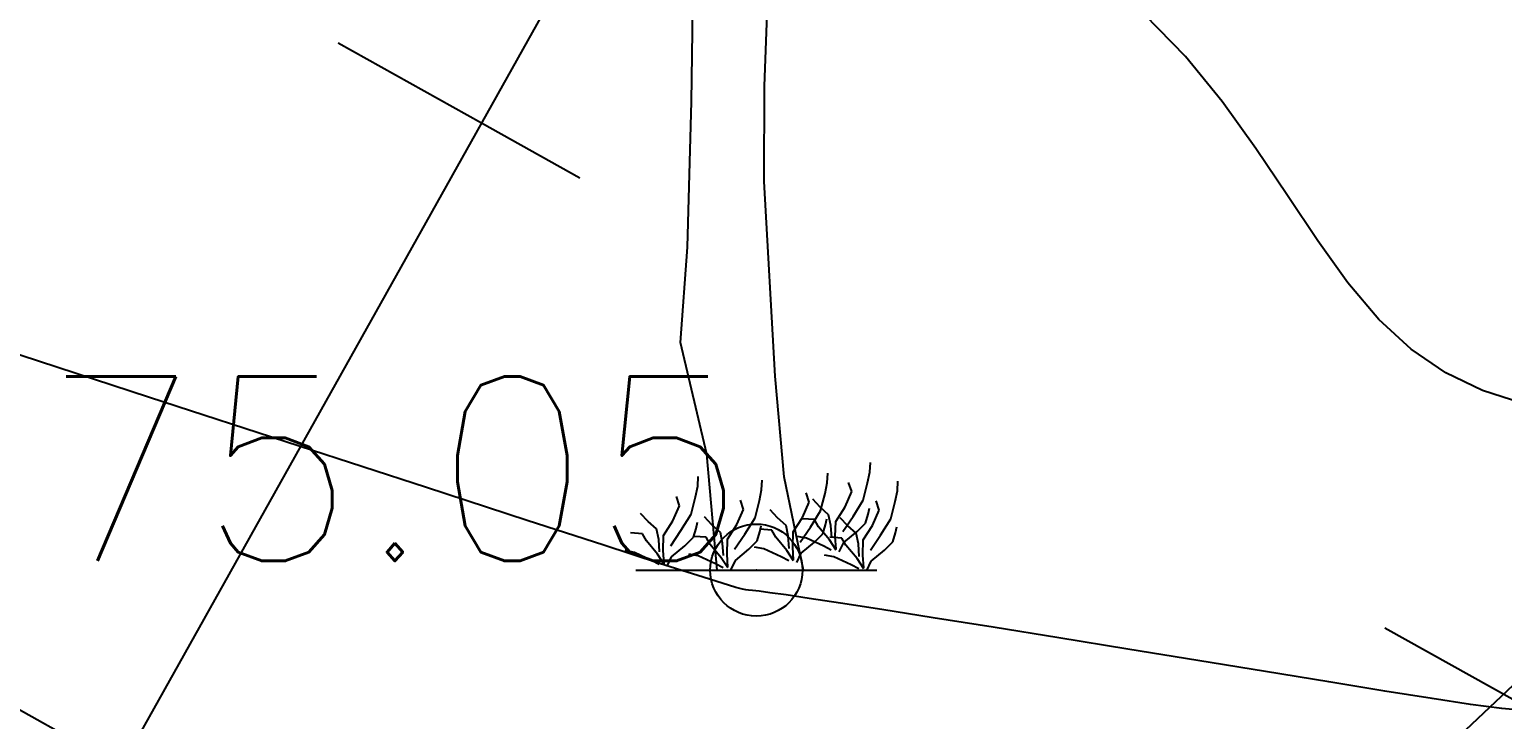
# Model space of a CAD drawing. Header units: millimetres. Extents: x 524954 to 526204, y 9523489 to 9524010.
# Drawn here: x 525268.94 to 525276.93, y 9523718.84 to 9523722.59 of the extents above; entities that cross this region are included whole.
import ezdxf
from ezdxf.enums import TextEntityAlignment as Align

# ---------------------------------------------------------------- set-up
doc = ezdxf.new("R2010")
doc.units = ezdxf.units.MM
doc.header["$PDMODE"] = 32
doc.header["$PDSIZE"] = 0.5
doc.linetypes.add('ACAD_ISO12W100', pattern=[21, 12, -3, 0, -3, 0, -3])
doc.linetypes.add('T1', pattern=[13, 3, -10])
for name, color, linetype in [('Arbre', 34, 'ACAD_ISO12W100'), ('CN_02_00', 4, 'Continuous'), ('CN_05_00', 6, 'Continuous'), ('Haut_Talus', 30, 'Continuous'), ('Route - Route de la corniche de Brazzaville - Restitution en plan - GEM_VOIE 1', 7, 'Continuous'), ('Route - Route de la corniche de Brazzaville - Restitution en plan - GEM_VOIE 2', 7, 'Continuous'), ('Route - Route de la corniche de Brazzaville - Tabulations', 7, 'Continuous'), ('TopoAlt', 3, 'Continuous'), ('TOPOJIS', 7, 'Continuous')]:
    doc.layers.add(name, color=color, linetype=linetype)
doc.styles.add('Simplex 1.0', font='Simplex.shx', dxfattribs={"width": 0.99, "height": 1})

# ---------------------------------------------------------------- blocks, each defined once
blk = doc.blocks.new('TCPOINT M')
at = {"color": 0}
blk.add_point((0, 0), dxfattribs=at)
at = {"layer": 'TopoAlt', "style": 'Simplex 1.0', "width": 0.99}
blk.add_attdef('ALT', (0.15, 0.15), '', height=1, dxfattribs=at)
blk = doc.blocks.new('v088')
at = {"linetype": 'Continuous'}
for p, q in [((0.0445, 2.6247), (0.064, 3.1786)), ((-0.3518, 2.5418), (-0.3436, 3.0457)), ((0.0429, 2.1085), (0.0445, 2.6247)), ((-0.3726, 1.7516), (-0.3518, 2.5418)), ((0.1022, 1.0525), (0.0429, 2.1085)), ((-0.4115, 1.2346), (-0.3726, 1.7516)), ((-0.2683, 0.6281), (-0.4115, 1.2346)), ((0.151, 0.5063), (0.1022, 1.0525)), ((-0.2127, 0), (-0.2683, 0.6281)), ((0.2565, 0), (0.151, 0.5063)), ((-0.6539, 0), (0.6539, 0))]:
    blk.add_line(p, q, dxfattribs=at)
at = {"color": 3, "linetype": 'Continuous'}
for p, q in [((0.6155, 0.5313), (0.6179, 0.5842)), ((-0.3173, 0.4544), (-0.3149, 0.5073)), ((0.0288, 0.4351), (0.0313, 0.488)), ((0.3847, 0.4736), (0.3871, 0.5265)), ((0.6034, 0.4736), (0.6155, 0.5313)), ((0.7645, 0.4303), (0.7669, 0.4832)), ((-0.3294, 0.3967), (-0.3173, 0.4544)), ((0.0168, 0.3774), (0.0288, 0.4351)), ((0.2861, 0.3678), (0.2693, 0.4183)), ((0.3486, 0.3221), (0.3726, 0.4159)), ((0.3726, 0.4159), (0.3847, 0.4736)), ((0.4808, 0.3438), (0.5169, 0.4255)), ((0.5169, 0.4255), (0.5001, 0.476)), ((0.5794, 0.3798), (0.6034, 0.4736)), ((0.7525, 0.3726), (0.7645, 0.4303)), ((-0.452, 0.2669), (-0.4159, 0.3486)), ((-0.4159, 0.3486), (-0.4327, 0.3991)), ((-0.3534, 0.3029), (-0.3294, 0.3967)), ((-0.1058, 0.2476), (-0.0697, 0.3294)), ((-0.0697, 0.3294), (-0.0865, 0.3798)), ((-0.0072, 0.2837), (0.0168, 0.3774)), ((0.1154, 0.2837), (0.0745, 0.327)), ((0.25, 0.2861), (0.2861, 0.3678)), ((0.2933, 0.2332), (0.3486, 0.3221)), ((0.3462, 0.3414), (0.3053, 0.3847)), ((0.3919, 0.3005), (0.3462, 0.3414)), ((0.4303, 0.2645), (0.4808, 0.3438)), ((0.5241, 0.2909), (0.5794, 0.3798)), ((0.6058, 0.3029), (0.6131, 0.3366)), ((0.6299, 0.2428), (0.6659, 0.3246)), ((0.6659, 0.3246), (0.6491, 0.375)), ((0.7285, 0.2789), (0.7525, 0.3726)), ((-0.5866, 0.2645), (-0.6275, 0.3077)), ((-0.5409, 0.2236), (-0.5866, 0.2645)), ((-0.5025, 0.1875), (-0.452, 0.2669)), ((-0.4087, 0.214), (-0.3534, 0.3029)), ((-0.327, 0.226), (-0.3197, 0.2596)), ((-0.2404, 0.2452), (-0.2813, 0.2885)), ((-0.1947, 0.2043), (-0.2404, 0.2452)), ((-0.1563, 0.1683), (-0.1058, 0.2476)), ((-0.0625, 0.1947), (-0.0072, 0.2837)), ((0.0192, 0.2068), (0.0264, 0.2404)), ((0.1611, 0.2428), (0.1154, 0.2837)), ((0.1731, 0.1851), (0.1611, 0.2428)), ((0.1995, 0.2068), (0.25, 0.2861)), ((0.3149, 0.2741), (0.25, 0.2789)), ((0.3366, 0.2356), (0.3149, 0.2741)), ((0.3606, 0.1971), (0.375, 0.2452)), ((0.375, 0.2452), (0.3823, 0.2789)), ((0.4039, 0.2428), (0.3919, 0.3005)), ((0.4087, 0.1755), (0.4039, 0.2428)), ((0.4279, 0.1827), (0.4303, 0.2645)), ((0.4953, 0.2404), (0.4544, 0.2837)), ((0.4688, 0.2092), (0.5241, 0.2909)), ((0.5409, 0.1995), (0.4953, 0.2404)), ((0.5457, 0.2092), (0.5914, 0.2548)), ((0.5794, 0.1635), (0.6299, 0.2428)), ((0.5914, 0.2548), (0.6058, 0.3029)), ((0.6732, 0.1899), (0.7285, 0.2789)), ((-0.6179, 0.1971), (-0.6828, 0.2019)), ((-0.5962, 0.1587), (-0.6179, 0.1971)), ((-0.5289, 0.1659), (-0.5409, 0.2236)), ((-0.5241, 0.0986), (-0.5289, 0.1659)), ((-0.5049, 0.1058), (-0.5025, 0.1875)), ((-0.464, 0.1322), (-0.4087, 0.214)), ((-0.3871, 0.1322), (-0.3414, 0.1779)), ((-0.3414, 0.1779), (-0.327, 0.226)), ((-0.2717, 0.1779), (-0.3366, 0.1827)), ((-0.25, 0.1394), (-0.2717, 0.1779)), ((-0.1827, 0.1467), (-0.1947, 0.2043)), ((-0.1587, 0.0865), (-0.1563, 0.1683)), ((-0.1178, 0.113), (-0.0625, 0.1947)), ((0.0048, 0.1587), (0.0192, 0.2068)), ((0.0841, 0.2164), (0.0192, 0.2212)), ((0.1058, 0.1779), (0.0841, 0.2164)), ((0.1659, 0.1058), (0.1058, 0.1779)), ((0.1779, 0.1178), (0.1731, 0.1851)), ((0.1971, 0.125), (0.1995, 0.2068)), ((0.2717, 0.1731), (0.2212, 0.1827)), ((0.238, 0.1515), (0.2933, 0.2332)), ((0.3654, 0.1298), (0.2717, 0.1731)), ((0.3149, 0.1515), (0.3606, 0.1971)), ((0.3967, 0.1635), (0.3366, 0.2356)), ((0.4327, 0.1082), (0.3967, 0.1635)), ((0.464, 0.1731), (0.3991, 0.1779)), ((0.4327, 0.113), (0.4279, 0.1827)), ((0.4856, 0.1346), (0.464, 0.1731)), ((0.4736, 0.1491), (0.5457, 0.2092)), ((0.5529, 0.1418), (0.5409, 0.1995)), ((0.577, 0.0817), (0.5794, 0.1635)), ((0.6179, 0.1082), (0.6732, 0.1899)), ((0.7405, 0.1539), (0.7549, 0.2019)), ((0.7549, 0.2019), (0.7621, 0.2356)), ((-0.6611, 0.0962), (-0.7116, 0.1058)), ((-0.5674, 0.0529), (-0.6611, 0.0962)), ((-0.5361, 0.0865), (-0.5962, 0.1587)), ((-0.5001, 0.0313), (-0.5361, 0.0865)), ((-0.5001, 0.0361), (-0.5049, 0.1058)), ((-0.4592, 0.0721), (-0.3871, 0.1322)), ((-0.3149, 0.0769), (-0.3654, 0.0865)), ((-0.1899, 0.0673), (-0.25, 0.1394)), ((-0.1779, 0.0793), (-0.1827, 0.1467)), ((-0.1539, 0.0168), (-0.1587, 0.0865)), ((-0.113, 0.0529), (-0.0409, 0.113)), ((-0.0409, 0.113), (0.0048, 0.1587)), ((0.0409, 0.1154), (-0.0096, 0.125)), ((0.1346, 0.0721), (0.0409, 0.1154)), ((0.2019, 0.0505), (0.1659, 0.1058)), ((0.2019, 0.0553), (0.1971, 0.125)), ((0.2188, 0.0409), (0.2428, 0.0914)), ((0.2428, 0.0914), (0.3149, 0.1515)), ((0.4063, 0.1082), (0.3654, 0.1298)), ((0.4207, 0.0721), (0.3702, 0.0817)), ((0.4496, 0.0986), (0.4736, 0.1491)), ((0.5457, 0.0625), (0.4856, 0.1346)), ((0.5578, 0.0745), (0.5529, 0.1418)), ((0.5818, 0.012), (0.577, 0.0817)), ((0.6227, 0.0481), (0.6948, 0.1082)), ((0.6948, 0.1082), (0.7405, 0.1539)), ((-0.5265, 0.0313), (-0.5674, 0.0529)), ((-0.4832, 0.0216), (-0.4592, 0.0721)), ((-0.2212, 0.0337), (-0.3149, 0.0769)), ((-0.1803, 0.012), (-0.2212, 0.0337)), ((-0.1539, 0.012), (-0.1899, 0.0673)), ((-0.137, 0.0024), (-0.113, 0.0529)), ((0.1755, 0.0505), (0.1346, 0.0721)), ((0.5145, 0.0288), (0.4207, 0.0721)), ((0.5554, 0.0072), (0.5145, 0.0288)), ((0.5818, 0.0072), (0.5457, 0.0625)), ((0.5986, -0.0024), (0.6227, 0.0481))]:
    blk.add_line(p, q, dxfattribs=at)

msp = doc.modelspace()

# ---------------------------------------------------------------- linework, layer by layer
at = {"layer": 'CN_02_00', "elevation": 276, "flags": 128}
msp.add_lwpolyline([(525277.0319, 9523720.5612), (525276.8184, 9523720.6291), (525276.6188, 9523720.7252), (525276.4317, 9523720.8529), (525276.2554, 9523721.0153), (525276.0879, 9523721.2138), (525275.9245, 9523721.4408), (525275.7601, 9523721.6867), (525275.5895, 9523721.9419), (525275.4073, 9523722.1966), (525275.2085, 9523722.4413), (525274.9879, 9523722.6663)], dxfattribs=at)
at = {"layer": 'CN_05_00', "elevation": 275, "flags": 128}
msp.add_lwpolyline([(525277.0594, 9523718.8925), (525276.9228, 9523718.904), (525276.7533, 9523718.926), (525276.5443, 9523718.9579), (525276.2892, 9523718.9991), (525275.9848, 9523719.0487), (525275.6418, 9523719.1047), (525275.2742, 9523719.1646), (525274.8961, 9523719.2262), (525274.5217, 9523719.2871), (525274.1651, 9523719.3448), (525273.8402, 9523719.397), (525273.5613, 9523719.4413), (525273.3388, 9523719.4761), (525273.1688, 9523719.502), (525273.0436, 9523719.5203), (525272.9556, 9523719.5326), (525272.8974, 9523719.5401), (525272.8613, 9523719.5442), (525272.8397, 9523719.5464), (525272.825, 9523719.5479), (525272.8078, 9523719.5509), (525272.7713, 9523719.5608), (525272.6965, 9523719.5835), (525272.5649, 9523719.6252), (525272.3575, 9523719.6918), (525272.0556, 9523719.7895), (525271.6405, 9523719.9244), (525271.0934, 9523720.1024), (525270.4035, 9523720.3271), (525269.5927, 9523720.5915), (525268.6904, 9523720.8862)], dxfattribs=at)
at = {"layer": 'Haut_Talus', "flags": 128}
msp.add_lwpolyline([(525282.5907, 9523723.8608), (525278.1888, 9523721.2001), (525277.4007, 9523719.4243), (525274.1248, 9523716.3307), (525265.5471, 9523713.6668), (525254.1312, 9523715.4548), (525250.8613, 9523718.9546), (525243.3345, 9523722.0617), (525238.4333, 9523729.4487)], dxfattribs=at)
at = {"layer": 'Route - Route de la corniche de Brazzaville - Restitution en plan - GEM_VOIE 1', "linetype": 'T1', "ltscale": 0.5, "flags": 128}
msp.add_lwpolyline([(525224.0385, 9523745.5063), (525227.3457, 9523744.1603), (525231.9338, 9523742.2847), (525236.4293, 9523740.3607), (525240.8854, 9523738.3471), (525245.3003, 9523736.2448), (525249.6724, 9523734.0547), (525253.9997, 9523731.7776), (525262.6661, 9523726.9635), (525271.3931, 9523722.081), (525280.1202, 9523717.1986), (525283.4101, 9523715.358), (525288.8472, 9523712.3161), (525297.5743, 9523707.4336), (525306.3014, 9523702.5512), (525315.0284, 9523697.6687), (525323.7555, 9523692.7862), (525332.4825, 9523687.9038), (525341.2096, 9523683.0213), (525349.9367, 9523678.1389), (525351.9786, 9523676.9964), (525358.6637, 9523673.2564), (525360.6576, 9523672.1409), (525367.496, 9523668.5369), (525372.041, 9523666.2093), (525376.6295, 9523663.9743), (525381.2595, 9523661.8326), (525385.9291, 9523659.785), (525390.6364, 9523657.8322), (525395.3796, 9523655.9749), (525400.0126, 9523654.2652), (525404.9656, 9523652.5493), (525409.8045, 9523650.9822), (525414.6714, 9523649.513), (525416.9041, 9523648.8744), (525420.6588, 9523647.7502), (525424.4303, 9523646.6841), (525429.3424, 9523645.3892), (525434.2794, 9523644.1927), (525439.2394, 9523643.0952), (525444.2203, 9523642.0971), (525454.0698, 9523640.2686), (525463.9023, 9523638.4458), (525473.7347, 9523636.623), (525483.5672, 9523634.8003), (525493.3997, 9523632.9775), (525503.2322, 9523631.1547), (525513.0646, 9523629.3319), (525522.8971, 9523627.5092), (525532.7296, 9523625.6864), (525542.562, 9523623.8636), (525552.3945, 9523622.0408), (525556.4947, 9523621.2807), (525562.227, 9523620.2181), (525572.0595, 9523618.3953), (525581.9148, 9523616.5752), (525586.8845, 9523615.7106), (525591.8636, 9523614.9013), (525596.8514, 9523614.1473), (525601.8472, 9523613.4488), (525606.8505, 9523612.8058), (525611.8606, 9523612.2185), (525616.8769, 9523611.6868), (525621.8988, 9523611.211), (525626.9257, 9523610.7909), (525631.957, 9523610.4268), (525636.992, 9523610.1185), (525642.0301, 9523609.8663), (525647.0707, 9523609.67), (525652.1131, 9523609.5297), (525657.1569, 9523609.4455), (525662.2012, 9523609.4173), (525667.2455, 9523609.4452), (525672.2893, 9523609.5291), (525677.3317, 9523609.669), (525682.3723, 9523609.865), (525687.4105, 9523610.117), (525692.4455, 9523610.4249), (525697.4768, 9523610.7887), (525702.5037, 9523611.2085), (525707.5256, 9523611.684), (525712.542, 9523612.2154), (525717.5521, 9523612.8024), (525722.5555, 9523613.445), (525727.5513, 9523614.1432), (525732.5391, 9523614.8969), (525737.5182, 9523615.706), (525742.4881, 9523616.5703), (525747.448, 9523617.4898), (525752.3973, 9523618.4643), (525757.3356, 9523619.4938), (525762.2621, 9523620.5781), (525767.1763, 9523621.717), (525772.0775, 9523622.9105), (525776.9651, 9523624.1583), (525781.8386, 9523625.4604), (525786.6973, 9523626.8166), (525791.5406, 9523628.2266), (525796.368, 9523629.6904), (525801.1788, 9523631.2078), (525805.9725, 9523632.7784), (525810.7484, 9523634.4023), (525815.5059, 9523636.0791), (525820.2446, 9523637.8087), (525824.9637, 9523639.5908), (525829.6627, 9523641.4252), (525834.3411, 9523643.3118), (525838.9982, 9523645.2502), (525843.6335, 9523647.2402), (525848.2464, 9523649.2816), (525852.8363, 9523651.3742), (525857.4027, 9523653.5176), (525861.945, 9523655.7116), (525866.4627, 9523657.9559), (525870.9551, 9523660.2503), (525875.4218, 9523662.5945), (525879.8621, 9523664.9881), (525884.2756, 9523667.431), (525888.6616, 9523669.9227), (525893.0197, 9523672.463), (525897.3493, 9523675.0516), (525901.6499, 9523677.6881), (525905.9209, 9523680.3723), (525910.1618, 9523683.1037), (525914.3721, 9523685.8821), (525918.5513, 9523688.7071), (525922.6989, 9523691.5783), (525926.8142, 9523694.4955), (525930.8969, 9523697.4582), (525934.9465, 9523700.466), (525938.9624, 9523703.5187), (525942.9441, 9523706.6159), (525946.8911, 9523709.757), (525950.803, 9523712.9419), (525954.6793, 9523716.17), (525958.5195, 9523719.4409), (525962.3231, 9523722.7544), (525966.0896, 9523726.1099), (525969.8186, 9523729.507), (525973.5097, 9523732.9454), (525977.1623, 9523736.4245), (525980.776, 9523739.944), (525984.3505, 9523743.5035), (525987.8851, 9523747.1024), (525991.3795, 9523750.7405), (525994.8333, 9523754.4171), (525998.2461, 9523758.1318), (526001.6173, 9523761.8843), (526004.9467, 9523765.6739), (526008.2337, 9523769.5004), (526011.478, 9523773.3631), (526014.6792, 9523777.2616), (526017.8369, 9523781.1954), (526020.9507, 9523785.1641), (526024.0202, 9523789.1672), (526027.045, 9523793.2041), (526030.0248, 9523797.2743), (526032.9592, 9523801.3775), (526035.8478, 9523805.5129), (526038.6903, 9523809.6802), (526041.4863, 9523813.8789), (526044.2354, 9523818.1083), (526046.9375, 9523822.368), (526049.5868, 9523826.6432), (526054.8336, 9523835.1562), (526060.0803, 9523843.6693), (526062.7037, 9523847.9258), (526065.327, 9523852.1823), (526067.6296, 9523855.9183)], dxfattribs=at)
at = {"layer": 'Route - Route de la corniche de Brazzaville - Restitution en plan - GEM_VOIE 2', "flags": 128}
msp.add_lwpolyline([(525219.507, 9523740.3304), (525220.4226, 9523740.4138), (525223.0721, 9523740.2919), (525225.5888, 9523739.8436), (525230.3016, 9523738.3632), (525234.8, 9523736.6567), (525239.2019, 9523734.7186), (525243.5446, 9523732.6507), (525247.8451, 9523730.4964), (525252.1017, 9523728.2566), (525260.7131, 9523723.4727), (525269.4401, 9523718.5902), (525278.1672, 9523713.7077), (525281.4571, 9523711.8671), (525287.1384, 9523709.2616), (525295.8654, 9523704.3792), (525304.5925, 9523699.4967), (525313.3196, 9523694.6142), (525322.0466, 9523689.7318), (525330.7737, 9523684.8493), (525339.5007, 9523679.9669), (525348.2278, 9523675.0844), (525350.2698, 9523673.942)], dxfattribs=at)
at = {"layer": 'Route - Route de la corniche de Brazzaville - Tabulations'}
msp.add_line((525278.9609, 9523735.608), (525249.6662, 9523683.2456), dxfattribs=at)

# ---------------------------------------------------------------- block references
at = {"layer": 'Arbre'}
msp.add_blockref('v088', (525272.882, 9523719.6551), dxfattribs=at)
at = {"layer": 'TOPOJIS'}
ref = msp.add_blockref('TCPOINT M', (525272.882, 9523719.6551, 275.05), dxfattribs=at)
ref.add_attrib('ALT', '275.05', dxfattribs={"layer": 'TopoAlt', "height": 1, "style": 'Simplex 1.0', "width": 0.99}).set_placement((525272.832, 9523719.7051, 275.05), align=Align.RIGHT)

doc.saveas('drawing.dxf')
